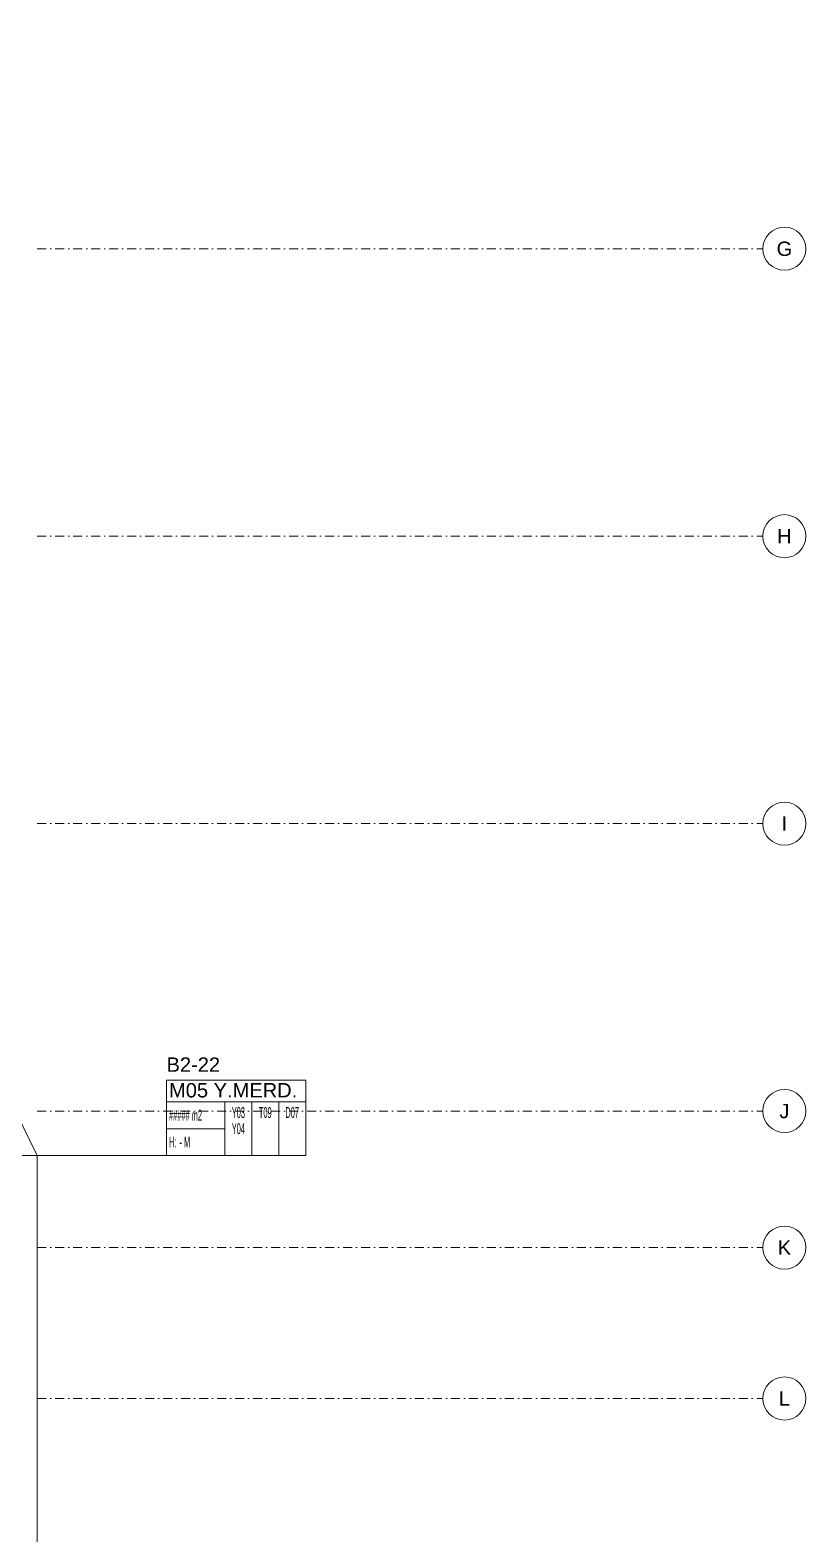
# Model space of a CAD drawing. Header units: metres. Extents: x -13194 to 152406, y -14653 to 29421.
# Drawn here: x 12405 to 14566, y 1263 to 5449 of the extents above; entities that cross this region are included whole.
import ezdxf
from ezdxf.enums import TextEntityAlignment as Align

# ---------------------------------------------------------------- set-up
doc = ezdxf.new("R2010")
doc.units = ezdxf.units.M
doc.header["$LTSCALE"] = 100
doc.header["$MEASUREMENT"] = 0
doc.linetypes.add('DASHDOT2', pattern=[0.5, 0.25, -0.125, 0, -0.125])
doc.layers.get('0').update_dxf_attribs({"color": 9, "lineweight": 9})
for name, color, linetype, lineweight in [('01', 9, 'Continuous', 9), ('21', 9, 'Continuous', 9), ('21_mahal200', 9, 'Continuous', 9), ('24', 9, 'DASHDOT2', 9)]:
    doc.layers.add(name, color=color, linetype=linetype, lineweight=lineweight)
doc.styles.add('Arial', font='arial.ttf', dxfattribs={"height": 2.5})
doc.styles.add('MuuM_TEXT-STANDART', font='ARIALN.TTF')
doc.dimstyles.new('MuuM_DIM200', dxfattribs={"dimscale": 20, "dimtxt": 2, "dimasz": 1, "dimexe": 1, "dimexo": 1, "dimgap": 1, "dimtad": 1, "dimdec": 1, "dimrnd": 0.5, "dimdsep": 46, "dimtxsty": 'MuuM_TEXT-STANDART', "dimblk": 'ARCHTICK', "dimcen": 0, "dimdle": 0.15, "dimclrd": 256, "dimclre": 256, "dimclrt": 256, "dimadec": 0, "dimazin": 0, "dimtfac": 5, "dimtdec": 1, "dimtix": 1, "dimtmove": 2, "dimatfit": 3, "dimldrblk": 'DOT', "dimfxl": 3, "dimfxlon": 1, "dimtolj": 1, "dimlwd": -1, "dimlwe": -1, "dimarcsym": 0})

# ---------------------------------------------------------------- blocks, each defined once
blk = doc.blocks.new('0_aks')
at = {"linetype": 'Continuous'}
blk.add_circle((0, 0), 3, dxfattribs=at)
at = {"style": 'Arial'}
blk.add_attdef('AKS', text='', height=2, dxfattribs=at).set_placement((0, 0), align=Align.MIDDLE_CENTER)
blk = doc.blocks.new('p-akslar_yeni')
at = {"layer": '24'}
for points in [[(18840, -3735), (20861, -3735)], [(18840, -4535), (20861, -4535)], [(18840, -5335), (20861, -5335)], [(18840, -6135), (20861, -6135)], [(18840, -6515), (20861, -6515)], [(18840, -6935), (20861, -6935)]]:
    blk.add_lwpolyline(points, dxfattribs=at)
at = {"layer": '21', "xscale": 20, "yscale": 20, "zscale": 20}
for p, values in [((20921, -3735), {'AKS': 'G'}), ((20921, -4535), {'AKS': 'H'}), ((20921, -5335), {'AKS': 'I'}), ((20921, -6135), {'AKS': 'J'}), ((20921, -6515), {'AKS': 'K'}), ((20921, -6935), {'AKS': 'L'})]:
    blk.add_blockref('0_aks', p, dxfattribs=at).add_auto_attribs(values)
blk = doc.blocks.new('2.bod.sitatik')
at = {"layer": '01'}
blk.add_lwpolyline([(9049.1, -3181.3), (10964.6, -4128.6), (11442.7, -4426.4), (12040, -4818.5), (12040, -5350), (12000, -5350), (12000, -4840.2), (11600, -4576.5), (11600, -5405), (11960, -5405), (11960, -5430), (11600, -5430), (11600, -6150), (12299.7, -6150), (12000, -5552.7), (12000, -5430), (12040, -5430), (12040, -5543.4), (12364.1, -6190), (12364.1, -6190), (12425, -6313.4), (12425, -8630)], dxfattribs=at)
blk = doc.blocks.new('_ArchTick')
at = {"color": 0, "linetype": 'ByBlock', "const_width": 0.15}
blk.add_lwpolyline([(-0.5, -0.5), (0.5, 0.5)], dxfattribs=at)
blk = doc.blocks.new('_Dot')
at = {"color": 0, "linetype": 'ByBlock', "lineweight": -2}
blk.add_line((-0.5, 0), (-1, 0), dxfattribs=at)
at = {"color": 0, "linetype": 'ByBlock', "const_width": 0.5}
blk.add_lwpolyline([(-0.25, 0, 1), (0.25, 0, 1)], format="xyb", close=True, dxfattribs=at)
blk = doc.blocks.new('0_roomno2')
blk.add_lwpolyline([(19.38, -10.5), (0, -10.5), (0, 0), (19.38, 0)], close=True)
for points in [[(0, -3), (19.38, -3)], [(8.12, -3), (8.12, -10.5)], [(11.88, -3), (11.88, -10.5)], [(15.62, -3), (15.62, -10.5)], [(0, -6.75), (8.12, -6.75)]]:
    blk.add_lwpolyline(points)
at = {"style": 'MuuM_TEXT-STANDART', "width": 0.6}
blk.add_text('H:', height=1.5, dxfattribs=at).set_placement((0.35, -8.61), align=Align.MIDDLE_LEFT)
at = {"style": 'Arial'}
blk.add_attdef('ODANO', (0, 1.17), '', height=2, dxfattribs=at)
blk.add_attdef('MEKANADI', text='', height=2, dxfattribs=at).set_placement((0.35, -3), align=Align.BOTTOM_LEFT)
at = {"style": 'MuuM_TEXT-STANDART', "width": 0.6}
for tag, p in [('M2', (0.35, -4.88)), ('TEMIZTAVANYUKSEKLIGI', (1.8, -8.61))]:
    blk.add_attdef(tag, text='', height=1.5, dxfattribs=at).set_placement(p, align=Align.MIDDLE_LEFT)
for tag, p in [('YER01', (10, -4.5)), ('TAVAN01', (13.75, -4.5)), ('DUVAR01', (17.5, -4.5)), ('YER02', (10, -6.75)), ('TAVAN02', (13.75, -6.75)), ('DUVAR02', (17.5, -6.75)), ('YER03', (10, -9)), ('TAVAN03', (13.75, -9)), ('DUVAR03', (17.5, -9))]:
    blk.add_attdef(tag, text='', height=1.5, dxfattribs=at).set_placement(p, align=Align.MIDDLE_CENTER)
blk = doc.blocks.new('2.bod.Mimari')
at = {"layer": '21_mahal200'}
ref = blk.add_blockref('0_roomno2', (12785.13, -6104.1), dxfattribs=dict(at, xscale=20, yscale=20, zscale=20))
ref.add_attrib('ODANO', 'B2-22', (12785.13, -6080.7), dxfattribs={"layer": '0', "height": 40, "style": 'Arial'})
ref.add_attrib('MEKANADI', 'M05 Y.MERD.', dxfattribs={"layer": '0', "height": 40, "style": 'Arial'}).set_placement((12792.13, -6164.1), align=Align.BOTTOM_LEFT)
ref.add_attrib('M2', '##### m2', dxfattribs={"layer": '0', "height": 30, "style": 'MuuM_TEXT-STANDART', "width": 0.6}).set_placement((12792.13, -6201.6), align=Align.MIDDLE_LEFT)
ref.add_attrib('TEMIZTAVANYUKSEKLIGI', '- M', dxfattribs={"layer": '0', "height": 30, "style": 'MuuM_TEXT-STANDART', "width": 0.6}).set_placement((12821.13, -6276.26), align=Align.MIDDLE_LEFT)
ref.add_attrib('YER01', 'Y03', dxfattribs={"layer": '0', "height": 30, "style": 'MuuM_TEXT-STANDART', "width": 0.6}).set_placement((12985.13, -6194.1), align=Align.MIDDLE_CENTER)
ref.add_attrib('TAVAN01', 'T09', dxfattribs={"layer": '0', "height": 30, "style": 'MuuM_TEXT-STANDART', "width": 0.6}).set_placement((13060.13, -6194.1), align=Align.MIDDLE_CENTER)
ref.add_attrib('DUVAR01', 'D07', dxfattribs={"layer": '0', "height": 30, "style": 'MuuM_TEXT-STANDART', "width": 0.6}).set_placement((13135.13, -6194.1), align=Align.MIDDLE_CENTER)
ref.add_attrib('YER02', 'Y04', dxfattribs={"layer": '0', "height": 30, "style": 'MuuM_TEXT-STANDART', "width": 0.6}).set_placement((12985.13, -6239.1), align=Align.MIDDLE_CENTER)
blk.add_leader([(11893.5, -6314.1), (12785.13, -6314.1)], dimstyle='MuuM_DIM200', override={"dimasz": 1, "dimfxl": 10}, dxfattribs=at)

msp = doc.modelspace()

# ---------------------------------------------------------------- block references
for name in ['2.bod.sitatik', '2.bod.Mimari']:
    msp.add_blockref(name, (0, 8630))
at = {"layer": '24'}
msp.add_blockref('p-akslar_yeni', (-6415, 8575), dxfattribs=at)

doc.saveas('drawing.dxf')
